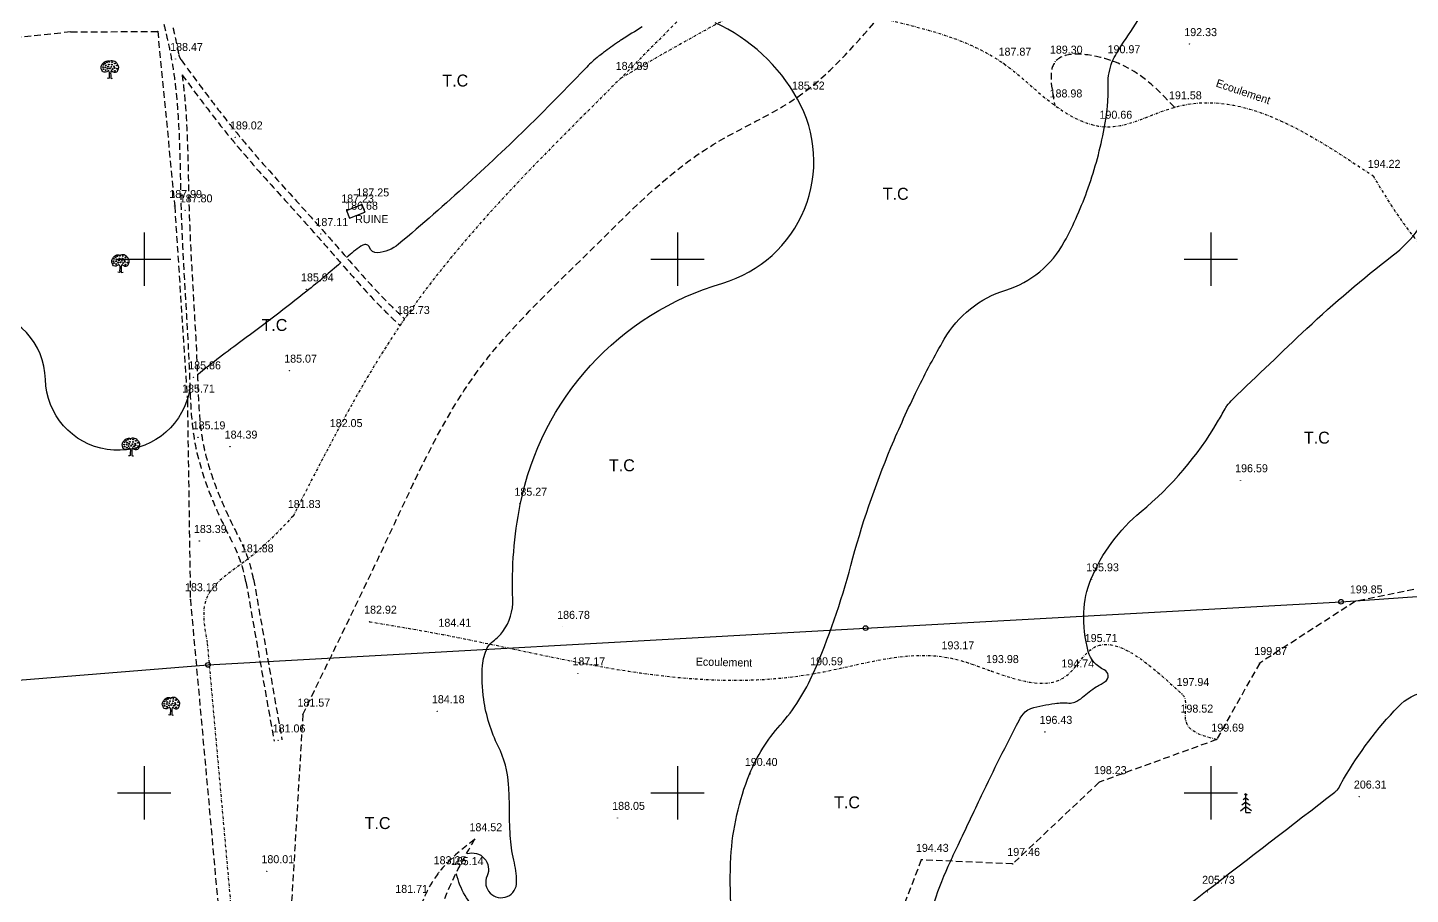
# Model space of a CAD drawing. Extents: x -83928 to -81707, y 15464 to 18601.
# Drawn here: x -83044 to -82525, y 17362 to 17687 of the extents above; entities that cross this region are included whole.
import ezdxf

# ---------------------------------------------------------------- set-up
doc = ezdxf.new("R2010")
doc.units = 0
doc.header["$MEASUREMENT"] = 0
for name, pattern in [('ACAD_ISO03W100', [30, 12, -18]), ('INTERROMPU', [0.75, 0.5, -0.25]), ('TIRETPTx2', [2, 1, -0.5, 0, -0.5])]:
    doc.linetypes.add(name, pattern=pattern)
doc.layers.add('ACCE', color=4, linetype='INTERROMPU', lineweight=25)
for name, color, linetype in [('ALT', 7, 'Continuous'), ('AXE_EN_PLAN', 1, 'Continuous'), ('BORNE', 1, 'Continuous'), ('Carroyage 1', 7, 'Continuous'), ('CNiv_1', 1, 'Continuous'), ('CONST', 7, 'Continuous'), ('ECOULEMENT', 160, 'ACAD_ISO03W100'), ('LIMITE', 40, 'INTERROMPU'), ('POINTS', 3, 'Continuous'), ('TITRE', 1, 'Continuous'), ('USL', 2, 'Continuous')]:
    doc.layers.add(name, color=color, linetype=linetype)

# ---------------------------------------------------------------- blocks, each defined once
blk = doc.blocks.new('T10')
at = {"layer": 'USL'}
for p, q in [((0.02, 2.78), (-0.5, 2.4)), ((0.02, 3.53), (-0.26, 3.33)), ((-0.02, 3.53), (0.26, 3.33)), ((-0.02, 2.78), (0.5, 2.4)), ((0, 0), (0, 3.5)), ((-1, 0.34), (-0.02, 1.1)), ((0.02, 1.94), (-0.77, 1.36)), ((-0.02, 1.94), (0.77, 1.36)), ((-0.02, 1.1), (1.01, 0.34)), ((0, 0), (0.83, 0))]:
    blk.add_line(p, q, dxfattribs=at)

msp = doc.modelspace()

# ---------------------------------------------------------------- linework, layer by layer
at = {"linetype": 'ByBlock', "extrusion": (0.000932032, -0.005533, 0.999984)}
for centre in [(-83014.01, 17673.13, -162.28), (-83013.06, 17673.28, -162.28), (-83011.98, 17673.21, -162.28), (-83015.39, 17671.29, -162.28), (-83015.26, 17672.16, -162.28), (-83015.26, 17670.57, -162.28), (-83014.7, 17672.72, -162.28), (-83014.44, 17671.24, -162.28), (-83014.42, 17670.21, -162.28), (-83014.29, 17671.98, -162.28), (-83013.7, 17670.73, -162.28), (-83013.47, 17671.52, -162.28), (-83013.21, 17672.29, -162.28), (-83012.8, 17670.85, -162.28), (-83012.29, 17671.42, -162.28), (-83012.09, 17672.26, -162.28), (-83011.8, 17670.6, -162.28), (-83011.29, 17671.6, -162.28), (-83011.14, 17671.01, -162.28), (-83010.99, 17672.7, -162.28), (-83010.93, 17669.96, -162.28), (-83010.22, 17671.9, -162.28), (-83010.19, 17670.75, -162.28), (-83010.05, 17600.45, -162.28), (-83009.1, 17600.61, -162.28), (-83008.03, 17600.53, -162.28), (-83011.43, 17598.61, -162.28), (-83011.3, 17599.48, -162.28), (-83011.3, 17597.89, -162.28), (-83010.74, 17600.04, -162.28), (-83010.49, 17598.56, -162.28), (-83010.46, 17597.54, -162.28), (-83010.33, 17599.3, -162.28), (-83009.74, 17598.05, -162.28), (-83009.51, 17598.84, -162.28), (-83009.26, 17599.61, -162.28), (-83008.85, 17598.18, -162.28), (-83008.33, 17598.74, -162.28), (-83008.13, 17599.58, -162.28), (-83007.85, 17597.92, -162.28), (-83007.34, 17598.92, -162.28), (-83007.18, 17598.33, -162.28), (-83007.03, 17600.02, -162.28), (-83006.98, 17597.28, -162.28), (-83006.26, 17599.23, -162.28), (-83006.24, 17598.07, -162.28), (-83007.48, 17529.88, -162.28), (-83007.35, 17530.75, -162.28), (-83007.35, 17529.17, -162.28), (-83006.78, 17531.32, -162.28), (-83006.53, 17529.83, -162.28), (-83006.5, 17528.81, -162.28), (-83006.37, 17530.57, -162.28), (-83006.09, 17531.73, -162.28), (-83005.79, 17529.32, -162.28), (-83005.56, 17530.11, -162.28), (-83005.3, 17530.88, -162.28), (-83005.15, 17531.88, -162.28), (-83004.89, 17529.45, -162.28), (-83004.38, 17530.01, -162.28), (-83004.17, 17530.86, -162.28), (-83004.07, 17531.8, -162.28), (-83003.89, 17529.19, -162.28), (-83003.38, 17530.19, -162.28), (-83003.23, 17529.6, -162.28), (-83003.07, 17531.29, -162.28), (-83003.02, 17528.55, -162.28), (-83002.3, 17530.5, -162.28), (-83002.28, 17529.35, -162.28), (-82991.07, 17434.56, -162.28), (-82990.12, 17434.71, -162.28), (-82989.04, 17434.64, -162.28), (-82992.45, 17432.72, -162.28), (-82992.32, 17433.59, -162.28), (-82992.32, 17432, -162.28), (-82991.76, 17434.15, -162.28), (-82991.5, 17432.67, -162.28), (-82991.48, 17431.64, -162.28), (-82991.35, 17433.41, -162.28), (-82990.76, 17432.16, -162.28), (-82990.53, 17432.95, -162.28), (-82990.27, 17433.72, -162.28), (-82989.86, 17432.28, -162.28), (-82989.35, 17432.85, -162.28), (-82989.15, 17433.69, -162.28), (-82988.87, 17432.03, -162.28), (-82988.35, 17433.03, -162.28), (-82988.2, 17432.44, -162.28), (-82988.05, 17434.13, -162.28), (-82987.99, 17431.39, -162.28), (-82987.28, 17433.33, -162.28), (-82987.25, 17432.18, -162.28)]:
    msp.add_circle(centre, 0.156, dxfattribs=at)
at = {"linetype": 'ByBlock'}
for points in [[(-83013.34, 17670.56, 12.86), (-83013.46, 17670.53, 12.86), (-83013.84, 17670.41, 12.86), (-83014.42, 17669.95, 12.86), (-83015.46, 17670.03, 12.86), (-83015.92, 17670.93, 12.87), (-83016.22, 17671.76, 12.87), (-83015.98, 17672.7, 12.88), (-83015.42, 17673.42, 12.88), (-83014.7, 17674.11, 12.88), (-83013.75, 17674.39, 12.89), (-83013.14, 17674.27, 12.88), (-83012.84, 17674.21, 12.88)], [(-83009.38, 17597.89, 12.46), (-83009.5, 17597.86, 12.46), (-83009.88, 17597.73, 12.46), (-83010.46, 17597.28, 12.46), (-83011.51, 17597.35, 12.46), (-83011.96, 17598.26, 12.46), (-83012.26, 17599.08, 12.47), (-83012.02, 17600.02, 12.47), (-83011.46, 17600.74, 12.48), (-83010.75, 17601.43, 12.48), (-83009.79, 17601.72, 12.48), (-83009.18, 17601.6, 12.48), (-83008.88, 17601.54, 12.48)], [(-83005.43, 17529.16, 12.07), (-83005.55, 17529.13, 12.07), (-83005.93, 17529.01, 12.07), (-83006.51, 17528.55, 12.07), (-83007.55, 17528.62, 12.07), (-83008, 17529.53, 12.08), (-83008.31, 17530.36, 12.08), (-83008.07, 17531.29, 12.09), (-83007.51, 17532.02, 12.09), (-83006.79, 17532.71, 12.1), (-83005.84, 17532.99, 12.1), (-83005.23, 17532.87, 12.09), (-83004.93, 17532.81, 12.09)], [(-82990.4, 17432, 11.52), (-82990.52, 17431.97, 11.52), (-82990.9, 17431.84, 11.52), (-82991.48, 17431.39, 11.52), (-82992.52, 17431.46, 11.52), (-82992.98, 17432.37, 11.53), (-82993.28, 17433.19, 11.53), (-82993.04, 17434.13, 11.54), (-82992.48, 17434.85, 11.54), (-82991.76, 17435.54, 11.54), (-82990.81, 17435.83, 11.54), (-82990.2, 17435.71, 11.54), (-82989.9, 17435.65, 11.54)]]:
    msp.add_open_spline(points, degree=3, knots=[0.251632, 0.251632, 0.251632, 0.251632, 0.437955, 0.853553, 1.334497, 1.754172, 2.275549, 2.6296, 3.144963, 3.634468, 4.105014, 4.559575, 4.559575, 4.559575, 4.559575], dxfattribs=at)
for points in [[(-83012.34, 17670.56, 12.86), (-83012.22, 17670.53, 12.86), (-83011.84, 17670.41, 12.86), (-83011.26, 17669.95, 12.86), (-83010.22, 17670.03, 12.86), (-83009.77, 17670.93, 12.86), (-83009.46, 17671.76, 12.87), (-83009.7, 17672.7, 12.87), (-83010.26, 17673.42, 12.88), (-83010.98, 17674.11, 12.88), (-83011.93, 17674.39, 12.88), (-83012.54, 17674.27, 12.88), (-83012.84, 17674.21, 12.88)], [(-83008.38, 17597.89, 12.46), (-83008.26, 17597.86, 12.46), (-83007.88, 17597.73, 12.46), (-83007.31, 17597.28, 12.45), (-83006.26, 17597.35, 12.45), (-83005.81, 17598.26, 12.46), (-83005.5, 17599.08, 12.46), (-83005.74, 17600.02, 12.47), (-83006.3, 17600.74, 12.47), (-83007.02, 17601.44, 12.48), (-83007.97, 17601.72, 12.48), (-83008.58, 17601.6, 12.48), (-83008.88, 17601.54, 12.48)], [(-83004.43, 17529.16, 12.07), (-83004.31, 17529.13, 12.07), (-83003.93, 17529.01, 12.07), (-83003.35, 17528.55, 12.07), (-83002.3, 17528.62, 12.07), (-83001.85, 17529.53, 12.07), (-83001.55, 17530.36, 12.08), (-83001.79, 17531.29, 12.08), (-83002.35, 17532.02, 12.09), (-83003.07, 17532.71, 12.09), (-83004.02, 17532.99, 12.09), (-83004.63, 17532.87, 12.09), (-83004.93, 17532.81, 12.09)], [(-82989.4, 17432, 11.52), (-82989.28, 17431.97, 11.52), (-82988.9, 17431.84, 11.52), (-82988.32, 17431.39, 11.52), (-82987.28, 17431.46, 11.52), (-82986.83, 17432.37, 11.52), (-82986.52, 17433.19, 11.53), (-82986.76, 17434.13, 11.53), (-82987.32, 17434.85, 11.54), (-82988.04, 17435.54, 11.54), (-82988.99, 17435.83, 11.54), (-82989.6, 17435.71, 11.54), (-82989.9, 17435.65, 11.54)]]:
    msp.add_open_spline(points, degree=3, knots=[0.251632, 0.251632, 0.251632, 0.251632, 0.437955, 0.853553, 1.334497, 1.754172, 2.275549, 2.6296, 3.144963, 3.634468, 4.105014, 4.559575, 4.559575, 4.559575, 4.559575])
for points in [[(-83013.52, 17670.84, 12.87), (-83013.31, 17670.56, 12.86), (-83013.13, 17670.05, 12.86), (-83013.13, 17667.98, 12.85), (-83013.13, 17667.85, 12.85), (-83013.77, 17667.75, 12.85)], [(-83012.14, 17670.84, 12.86), (-83012.34, 17670.56, 12.86), (-83012.52, 17670.05, 12.86), (-83012.52, 17667.98, 12.85), (-83012.52, 17667.85, 12.85), (-83011.88, 17667.75, 12.85)], [(-83009.56, 17598.17, 12.46), (-83009.36, 17597.89, 12.46), (-83009.18, 17597.37, 12.46), (-83009.18, 17595.3, 12.44), (-83009.18, 17595.17, 12.44), (-83009.82, 17595.07, 12.44)], [(-83008.18, 17598.17, 12.46), (-83008.38, 17597.89, 12.46), (-83008.56, 17597.37, 12.45), (-83008.56, 17595.3, 12.44), (-83008.56, 17595.17, 12.44), (-83007.92, 17595.07, 12.44)], [(-83005.61, 17529.44, 12.08), (-83005.4, 17529.16, 12.07), (-83005.22, 17528.65, 12.07), (-83005.22, 17526.57, 12.06), (-83005.22, 17526.45, 12.06), (-83005.86, 17526.34, 12.06)], [(-83004.22, 17529.44, 12.07), (-83004.43, 17529.16, 12.07), (-83004.61, 17528.65, 12.07), (-83004.61, 17526.57, 12.06), (-83004.61, 17526.45, 12.06), (-83003.97, 17526.34, 12.06)], [(-82990.58, 17432.27, 11.52), (-82990.38, 17432, 11.52), (-82990.2, 17431.48, 11.52), (-82990.2, 17429.41, 11.51), (-82990.2, 17429.28, 11.51), (-82990.84, 17429.18, 11.51)], [(-82989.2, 17432.27, 11.52), (-82989.4, 17432, 11.52), (-82989.58, 17431.48, 11.52), (-82989.58, 17429.41, 11.51), (-82989.58, 17429.28, 11.51), (-82988.94, 17429.18, 11.51)]]:
    msp.add_spline(points, degree=3, dxfattribs=at)
at = {"layer": 'ACCE', "linetype": 'INTERROMPU', "ltscale": 5, "extrusion": (0.003135, -0.012036, 0.999923)}
for p, q in [((-82961.84, 17479.06, 202.85), (-82951.29, 17419.36, 202.1)), ((-82958.96, 17480.03, 202.85), (-82948.33, 17419.88, 202.1))]:
    msp.add_line(p, q, dxfattribs=at)
for centre, radius, start, end in [((-82982.36, 17675.69, -267.65), 5, 190.7339, 216.2752), ((-83011.3, 17468.4, -267.65), 50, 10.0248, 27.2231), ((-83008.43, 17469.37, -267.65), 50, 10.0248, 27.2711)]:
    msp.add_arc(centre, radius, start, end, dxfattribs=at)
at = {"layer": 'ACCE', "linetype": 'INTERROMPU', "ltscale": 5}
for points, knots in [([(-82992.59, 17688.02, 205.46), (-82992.19, 17686.38, 205.44), (-82991.81, 17684.74, 205.42), (-82990.89, 17680.68, 205.37), (-82990.38, 17678.26, 205.34), (-82989.37, 17672.88, 205.27), (-82988.91, 17669.92, 205.23), (-82988.14, 17663.95, 205.16), (-82987.84, 17660.95, 205.12), (-82987.1, 17651.92, 205.01), (-82986.83, 17645.85, 204.94), (-82986.53, 17635.5, 204.81), (-82986.45, 17631.23, 204.76), (-82986.28, 17623.24, 204.66), (-82986.19, 17619.51, 204.62), (-82985.93, 17612.07, 204.53), (-82985.77, 17608.36, 204.48), (-82985.23, 17597.23, 204.35), (-82984.79, 17589.83, 204.26), (-82984.1, 17578.22, 204.12), (-82983.86, 17574, 204.06), (-82983.49, 17567.06, 203.98), (-82983.35, 17564.34, 203.95), (-82983.12, 17559.23, 203.88), (-82983.02, 17556.85, 203.85), (-82982.84, 17552.05, 203.8), (-82982.76, 17549.65, 203.77), (-82982.42, 17542.42, 203.68), (-82982.06, 17537.59, 203.62), (-82980.46, 17527.99, 203.5), (-82979.24, 17523.27, 203.44), (-82976.47, 17514.87, 203.33), (-82975.03, 17511.15, 203.28), (-82971.52, 17503.03, 203.17), (-82969.4, 17498.68, 203.11), (-82967.01, 17494, 203.05), (-82966.81, 17493.61, 203.04), (-82966.61, 17493.23, 203.04)], [3.604736, 3.604736, 3.604736, 3.604736, 8.675944, 8.675944, 16.150231, 16.150231, 25.279352, 25.279352, 34.408473, 34.408473, 52.666716, 52.666716, 65.439261, 65.439261, 76.56319, 76.56319, 87.687119, 87.687119, 109.934977, 109.934977, 122.634528, 122.634528, 130.805002, 130.805002, 137.983879, 137.983879, 145.162756, 145.162756, 159.520511, 159.520511, 173.878265, 173.878265, 185.613444, 185.613444, 200.037828, 200.037828, 201.325873, 201.325873, 201.325873, 201.325873]), ([(-82989.2, 17686.73, 205.44), (-82988.94, 17685.64, 205.42), (-82988.69, 17684.54, 205.41), (-82987.94, 17681.2, 205.37), (-82987.46, 17678.96, 205.34), (-82987.03, 17676.7, 205.31)], [5.63555, 5.63555, 5.63555, 5.63555, 9.002809, 9.002809, 15.835503, 15.835503, 15.835503, 15.835503]), ([(-82986.15, 17674.68, 205.28), (-82982.73, 17670.02, 205.22), (-82979.31, 17665.37, 205.15), (-82973.42, 17657.58, 205.04), (-82970.98, 17654.41, 204.99), (-82966.61, 17648.9, 204.91), (-82964.69, 17646.55, 204.88), (-82960.8, 17641.9, 204.81), (-82958.82, 17639.6, 204.77), (-82952.82, 17632.73, 204.67), (-82948.74, 17628.22, 204.61), (-82942.23, 17621.04, 204.5), (-82939.82, 17618.38, 204.46), (-82935.56, 17613.64, 204.39), (-82933.71, 17611.57, 204.36), (-82930.04, 17607.41, 204.3), (-82928.21, 17605.32, 204.27), (-82922.75, 17599.05, 204.17), (-82919.11, 17594.89, 204.11), (-82913.6, 17588.88, 204.02), (-82911.79, 17586.96, 203.99), (-82908.54, 17583.6, 203.94), (-82907.1, 17582.16, 203.92), (-82904.55, 17579.69, 203.88), (-82903.46, 17578.65, 203.87), (-82902.35, 17577.63, 203.85)], [1.487902, 1.487902, 1.487902, 1.487902, 18.810564, 18.810564, 30.85128, 30.85128, 40.000751, 40.000751, 49.150222, 49.150222, 67.449164, 67.449164, 78.210417, 78.210417, 86.508238, 86.508238, 94.80606, 94.80606, 111.401704, 111.401704, 119.370343, 119.370343, 125.541447, 125.541447, 130.100987, 130.100987, 130.100987, 130.100987]), ([(-82985.79, 17669.12, 205.21), (-82983.28, 17665.71, 205.17), (-82980.76, 17662.31, 205.12), (-82975.79, 17655.73, 205.02), (-82973.34, 17652.55, 204.98), (-82968.96, 17647.04, 204.9), (-82967.04, 17644.69, 204.86), (-82963.15, 17640.04, 204.79), (-82961.18, 17637.74, 204.76), (-82955.21, 17630.9, 204.66), (-82951.15, 17626.41, 204.59), (-82944.68, 17619.27, 204.49), (-82942.28, 17616.62, 204.45), (-82937.67, 17611.5, 204.37), (-82935.46, 17609.03, 204.33), (-82931.09, 17604.06, 204.26), (-82928.91, 17601.55, 204.22), (-82922.36, 17594.05, 204.11), (-82917.95, 17589.07, 204.04), (-82911.84, 17582.69, 203.94), (-82910.32, 17581.14, 203.92), (-82907.56, 17578.41, 203.88), (-82906.32, 17577.23, 203.86), (-82904.74, 17575.75, 203.84), (-82904.4, 17575.44, 203.83), (-82904.07, 17575.13, 203.83)], [6.173015, 6.173015, 6.173015, 6.173015, 18.860351, 18.860351, 30.851287, 30.851287, 39.9176, 39.9176, 48.983914, 48.983914, 67.116541, 67.116541, 77.853908, 77.853908, 87.790515, 87.790515, 97.727122, 97.727122, 117.600336, 117.600336, 124.078627, 124.078627, 129.173655, 129.173655, 130.534424, 130.534424, 130.534424, 130.534424]), ([(-82985.79, 17669.12, 205.21), (-82985.56, 17667.45, 205.19), (-82985.35, 17665.77, 205.17), (-82984.72, 17660.08, 205.1), (-82984.41, 17656.06, 205.05), (-82983.7, 17643.98, 204.91), (-82983.55, 17635.9, 204.81), (-82983.31, 17624.66, 204.67), (-82983.24, 17621.47, 204.63), (-82982.95, 17611.93, 204.52), (-82982.65, 17605.58, 204.44), (-82981.63, 17586.54, 204.21), (-82980.77, 17573.85, 204.05), (-82980.11, 17559.02, 203.87), (-82980.02, 17556.94, 203.85), (-82979.87, 17552.8, 203.8), (-82979.8, 17550.73, 203.77), (-82979.53, 17544.55, 203.7), (-82979.28, 17540.46, 203.65), (-82978.55, 17534.75, 203.57), (-82978.28, 17533.07, 203.55), (-82977.65, 17529.73, 203.51), (-82977.28, 17528.07, 203.49), (-82976.02, 17523.1, 203.43), (-82975, 17519.82, 203.38), (-82972.69, 17513.41, 203.3), (-82971.41, 17510.28, 203.26), (-82968.09, 17502.81, 203.16), (-82965.96, 17498.51, 203.1), (-82963.76, 17494.24, 203.04)], [23.465897, 23.465897, 23.465897, 23.465897, 28.510759, 28.510759, 40.544054, 40.544054, 64.610644, 64.610644, 74.163151, 74.163151, 93.268166, 93.268166, 131.478195, 131.478195, 137.675736, 137.675736, 143.873277, 143.873277, 156.268359, 156.268359, 161.472687, 161.472687, 166.677015, 166.677015, 177.08567, 177.08567, 187.263644, 187.263644, 201.738169, 201.738169, 201.738169, 201.738169])]:
    msp.add_open_spline(points, degree=3, knots=knots, dxfattribs=at)
at = {"layer": 'AXE_EN_PLAN'}
msp.add_lwpolyline([(-83122.05, 17435.64, 0.0909), (-83020.09, 17089.73)], format="xyb", dxfattribs=at)
at = {"layer": 'BORNE', "color": 2, "extrusion": (4.63065e-06, 1.2885e-05, 1)}
for centre in [(-82551.24, 17471.62, 207.68), (-82729.51, 17461.74, 207.68), (-82976.08, 17447.92, 207.68)]:
    msp.add_circle(centre, 0.877, dxfattribs=at)
at = {"layer": 'Carroyage 1'}
for p, q in [((-83000, 17610), (-83000, 17590)), ((-82800, 17610), (-82800, 17590)), ((-82600, 17610), (-82600, 17590)), ((-83010, 17600), (-82990, 17600)), ((-82810, 17600), (-82790, 17600)), ((-82610, 17600), (-82590, 17600)), ((-83000, 17410), (-83000, 17390)), ((-82800, 17410), (-82800, 17390)), ((-82600, 17410), (-82600, 17390)), ((-83010, 17400), (-82990, 17400)), ((-82810, 17400), (-82790, 17400)), ((-82610, 17400), (-82590, 17400))]:
    msp.add_line(p, q, dxfattribs=at)
at = {"layer": 'CNiv_1'}
for points, elevation in [([(-82777, 17337, -0.067342), (-82780.01, 17375.86, -0.082418), (-82773, 17407, -0.085759), (-82761.55, 17425.39, 0.079726), (-82749, 17445, 0.037749), (-82735.02, 17485.21, -0.034435), (-82720, 17529.38, -0.015185), (-82710.13, 17551.05, -0.01683), (-82700, 17570, -0.188574), (-82676.95, 17588.39, 0.196271), (-82655, 17606.43, 0.039103), (-82646.02, 17626.7, 0.037534), (-82640, 17649, 0.0512), (-82638.56, 17665.57, -0.100078), (-82637, 17674, -0.046596), (-82635.4, 17677.11, -0.006214), (-82621, 17699, -0.064596), (-82599.35, 17723.52, 0.091709), (-82585, 17741.67, 0.612926), (-82597.03, 17758.76, -0.452899), (-82615.01, 17774.16, -0.452899)], 190), ([(-82813.25, 17687, 0.002472), (-82820.99, 17682.21, 0.015389), (-82822.2, 17681.4, 0.002437), (-82827.73, 17677.41, 0.00711), (-82829.6, 17676, 0.038008), (-82834.05, 17671.98, -0.008129), (-82853.67, 17652, -0.01967), (-82904.6, 17605.59, -0.161517), (-82912.6, 17602.4, -0.33805), (-82915.47, 17604.34, 0.481619), (-82918, 17605.25, 0.045779), (-82923.45, 17601.17, -0.000647), (-82924.09, 17600.6, -0.000647)], 185), ([(-82878.88, 17377.21, -0.647429), (-82871.43, 17368.86, 1.254859), (-82860.33, 17366.67, 0.051136), (-82861.41, 17374.78, -0.044944), (-82862.75, 17384, -0.013461), (-82863.04, 17394.6, 0.017001), (-82863.33, 17403, 0.097822), (-82867.23, 17417.45, -0.079416), (-82872.67, 17435, -0.052685), (-82873.13, 17447.78, -0.099898), (-82871.33, 17454.33, -0.120122), (-82869.16, 17456.88, 0.077323), (-82865.5, 17460.5, 0.170624), (-82861.79, 17472.55, -0.059005), (-82859, 17508, -0.279087), (-82783.08, 17591.03, 0.482111), (-82755, 17660, 0.157502), (-82785.89, 17688.58, 0.250887)], 185), ([(-82703.71, 17359.16, -0.027084), (-82697.67, 17374.33, -0.002096), (-82694.84, 17380.37, -0.000677), (-82686, 17399, -0.009005), (-82671.97, 17427.13, -0.072154), (-82669.67, 17430.33, -0.13222), (-82667.5, 17431.63, -0.035704), (-82658.5, 17433.5, -0.054748), (-82653.3, 17433.63, 0.123972), (-82651, 17434, 0.081963), (-82648.15, 17435.83, -0.042624), (-82643, 17439.75, -0.023213), (-82641.21, 17440.77, 0.026838), (-82639.67, 17441.67, 0.596593), (-82640.04, 17446.12, -0.22715), (-82646, 17453, -0.076098), (-82647.69, 17467.68, -0.089313), (-82645, 17480, -0.122342), (-82626.22, 17505.4, 0.086778), (-82597.5, 17539, 0.007759), (-82594.72, 17543.88, -0.03267), (-82594, 17545, -0.042204), (-82591.85, 17547.46, -0.003576), (-82564, 17574, -0.024877), (-82532.02, 17601.18, 0.072921), (-82522, 17611.5, 0.03648)], 195), ([(-82926.34, 17598.6, -0.012366), (-82939, 17588, -0.010199), (-82963.24, 17569.5, 0.011698), (-82980.01, 17556.61)], 185), ([(-82982.81, 17551.13, -0.000775), (-82982.85, 17550.96, -0.018952), (-82984, 17547, -0.841014), (-83037.03, 17554.93, 0.879083), (-83090, 17560.5, 0.085199), (-83090.5, 17552.64, -0.210725), (-83091.5, 17549.5, -0.205047), (-83132.62, 17530.03, 0.01265), (-83166.29, 17527.9)], 185), ([(-82632.71, 17339.99, 0.005579), (-82602, 17363, 0.000762), (-82553.54, 17400.28, 0.035909), (-82552.57, 17401.14, 0.075719), (-82552.12, 17401.78, -0.01549), (-82550.29, 17405.14, -0.057878), (-82529.85, 17432.29, -0.164275), (-82519, 17438, -0.133482), (-82508.61, 17436.89, 0.058828), (-82486, 17431, 0.030057), (-82433.67, 17426.96, 0.226092), (-82427, 17430, 0.014855), (-82422.24, 17436.03, 0.002772), (-82403.67, 17461.32, 0.002772)], 205), ([(-82874.35, 17354.78, -0.143709), (-82882.91, 17369.6, -0.143709)], 185)]:
    msp.add_lwpolyline(points, format="xyb", dxfattribs=dict(at, elevation=elevation))
at = {"layer": 'CONST', "linetype": 'ByBlock', "extrusion": (0.000932032, -0.005533, 0.999984)}
for p, q in [((-82924.1, 17618.21, 204.41), (-82918.41, 17620.49, 204.42)), ((-82924.1, 17618.2, 204.41), (-82922.96, 17615.36, 204.39)), ((-82922.96, 17615.36, 204.39), (-82917.27, 17617.64, 204.4)), ((-82918.41, 17620.49, 204.42), (-82917.27, 17617.64, 204.4))]:
    msp.add_line(p, q, dxfattribs=at)
at = {"layer": 'ECOULEMENT', "linetype": 'TIRETPTx2', "extrusion": (0.000932032, -0.005533, 0.999984)}
msp.add_line((-82976.32, 17455.99, 202.62), (-82964.63, 17325.32, 201.01), dxfattribs=at)
at = {"layer": 'ECOULEMENT', "linetype": 'TIRETPTx2'}
for points, knots in [([(-82707.03, 17785.68, 205.74), (-82744.63, 17746.17, 205.39), (-82810.55, 17677.15, 204.76), (-82892.06, 17598.6, 204.07), (-82926.31, 17538.62, 203.46), (-82938.96, 17513.85, 203.2), (-82944.13, 17503.72, 203.09)], [13.549149, 13.549149, 13.549149, 13.549149, 177.550926, 300.396929, 349.721978, 383.874881, 383.874881, 383.874881, 383.874881]), ([(-82821.23, 17667.87, 204.68), (-82774.34, 17694.98, 204.86), (-82718.93, 17727.02, 205.07), (-82641.17, 17731.22, 204.88), (-82634.21, 17725.44, 204.79)], [0, 0, 0, 0, 168.263933, 198.864562, 198.864562, 198.864562, 198.864562]), ([(-82763.45, 17699.36, 204.88), (-82750.65, 17696.44, 204.81), (-82721.64, 17689.81, 204.64), (-82682.52, 17680.67, 204.4), (-82660.74, 17657.71, 204.06), (-82637.67, 17645.24, 203.84), (-82596.99, 17669.71, 204), (-82563.87, 17647.63, 203.63), (-82539.21, 17631.2, 203.36)], [6.261582, 6.261582, 6.261582, 6.261582, 46.014389, 96.082473, 120.798448, 141.139158, 168.199603, 247.032953, 247.032953, 247.032953, 247.032953])]:
    msp.add_open_spline(points, degree=3, knots=knots, dxfattribs=at)
for points in [[(-82539.21, 17631.2, 203.36), (-82504.87, 17592.33, 202.78), (-82479.17, 17575.98, 202.5), (-82473.06, 17545.42, 202.12), (-82460.71, 17532.6, 201.92), (-82460.59, 17520.95, 201.78), (-82451.88, 17509.55, 201.62)], [(-82944.13, 17503.72, 203.09), (-82961.74, 17487.13, 202.95), (-82976.72, 17472.64, 202.82), (-82976.32, 17455.99, 202.62)], [(-82915.53, 17464.12, 202.53), (-82887.66, 17459.25, 202.38), (-82748.28, 17444.79, 201.77), (-82699.03, 17450.76, 201.69), (-82682.34, 17445.62, 201.57)], [(-82682.38, 17445.64, 201.57), (-82654.08, 17443.98, 201.46), (-82645.32, 17453.49, 201.55), (-82610.89, 17437.04, 201.25)], [(-82597.88, 17419.93, 201), (-82609.43, 17427.07, 201.12), (-82610.89, 17437.04, 201.25), (-82610.93, 17437.07, 201.25)]]:
    msp.add_spline(points, degree=3, dxfattribs=at)
at = {"layer": 'LIMITE', "linetype": 'INTERROMPU', "ltscale": 5, "extrusion": (0.000932032, -0.005533, 0.999984)}
for p, q in [((-83027.51, 17685.13, 205.54), (-83213.33, 17665.41, 205.88)), ((-82982.68, 17472.55, 202.84), (-82968.83, 17319.73, 10.88)), ((-82940.51, 17429.31, 202.19), (-82945.75, 17342.12, 201.15))]:
    msp.add_line(p, q, dxfattribs=at)
at = {"layer": 'LIMITE', "linetype": 'INTERROMPU', "ltscale": 5, "extrusion": (0.003135, -0.012036, 0.999923), "elevation": -267.65}
for points in [[(-83027.75, 17683.19), (-82995.16, 17683.42), (-82988.79, 17617.94), (-82984.02, 17545.04), (-82982.91, 17470.59)], [(-82452.11, 17507.6), (-82455.54, 17501.56), (-82487.39, 17481.59), (-82546.15, 17469.76), (-82581.96, 17446.68), (-82598.11, 17417.97), (-82642.12, 17402.04), (-82674.6, 17371.39), (-82708.84, 17372.91), (-82729.53, 17318.78)]]:
    msp.add_lwpolyline(points, dxfattribs=at)
at = {"layer": 'LIMITE', "linetype": 'INTERROMPU', "ltscale": 5}
for points in [[(-82940.51, 17429.31, 202.19), (-82906.05, 17501.02, 202.94), (-82875.61, 17557.15, 203.52), (-82833.47, 17602.37, 203.93), (-82786.65, 17642.91, 204.27), (-82754.93, 17660.81, 204.39), (-82724.64, 17690.46, 204.65)], [(-82613.69, 17656.9, 203.9), (-82636.76, 17674.14, 204.18), (-82658.4, 17673.98, 204.25), (-82658.55, 17657.61, 204.05)], [(-82876.01, 17382.62, 201.42), (-82889.45, 17370.25, 201.32), (-82904.68, 17335.58, 200.95), (-82916.03, 17308.91, 200.66), (-82915.05, 17295, 200.49)], [(-82915.05, 17295, 200.49), (-82912.02, 17306.3, 200.62), (-82901.29, 17327.15, 200.83), (-82883.02, 17369.9, 201.29), (-82876.01, 17382.62, 201.42)]]:
    msp.add_spline(points, degree=3, dxfattribs=at)
at = {"layer": 'POINTS', "extrusion": (0.002059, -0.012217, 0.999923)}
for centre in [(-83027.76, 17684.23, -182.42), (-82995.17, 17684.46, -182.42), (-82608.25, 17679.66, -182.42), (-82988.49, 17674.09, -182.42), (-82658.64, 17673.08, -182.42), (-82637, 17673.24, -182.42), (-82677.88, 17672.33, -182.42), (-82821.44, 17667, -182.42), (-82755.37, 17659.62, -182.42), (-82658.75, 17656.68, -182.42), (-82613.98, 17655.98, -182.42), (-82640.04, 17648.7, -182.42), (-82966.07, 17644.69, -182.42), (-82539.45, 17630.29, -182.42), (-82988.81, 17618.98, -182.42), (-82984.89, 17617.35, -182.42), (-82924.35, 17617.31, -182.42), (-82924.35, 17617.3, -182.42), (-82918.66, 17619.59, -182.42), (-82922.87, 17614.59, -182.42), (-82934.02, 17608.47, -182.42), (-82939.43, 17587.75, -182.42), (-82903.43, 17575.52, -182.42), (-82981.72, 17554.79, -182.42), (-82945.73, 17557.29, -182.42), (-82984.03, 17546.08, -182.42), (-82928.65, 17533.13, -182.42), (-82980.05, 17532.29, -182.42), (-82968.06, 17528.83, -182.42), (-82589.18, 17516.21, -182.42), (-82859.4, 17507.41, -182.42), (-82944.37, 17502.81, -182.42), (-82979.58, 17493.45, -182.42), (-82961.99, 17486.22, -182.42), (-82645.04, 17479.09, -182.42), (-82982.93, 17471.63, -182.42), (-82546.17, 17470.8, -182.42), (-82915.77, 17463.21, -182.42), (-82843.38, 17461.27, -182.42), (-82887.9, 17458.33, -182.42), (-82699.27, 17449.84, -182.42), (-82645.56, 17452.57, -182.42), (-82682.58, 17444.7, -182.42), (-82581.98, 17447.72, -182.42), (-82837.63, 17443.85, -182.42), (-82748.52, 17443.87, -182.42), (-82654.32, 17443.06, -182.42), (-82611.13, 17436.11, -182.42), (-82890.35, 17429.65, -182.42), (-82940.75, 17428.39, -182.42), (-82609.67, 17426.14, -182.42), (-82950.05, 17418.7, -182.42), (-82662.51, 17421.91, -182.42), (-82598.12, 17419, -182.42), (-82773.02, 17406.13, -182.42), (-82642.13, 17403.08, -182.42), (-82544.65, 17397.67, -182.42), (-82822.75, 17389.69, -182.42), (-82876.25, 17381.69, -182.42), (-82708.85, 17373.95, -182.42), (-82674.61, 17372.43, -182.42), (-82954.27, 17369.7, -182.42), (-82889.69, 17369.32, -182.42), (-82883.26, 17368.97, -182.42), (-82601.56, 17361.97, -182.42)]:
    msp.add_circle(centre, 0.05, dxfattribs=at)
at = {"layer": 'TITRE', "color": 6, "extrusion": (4.63065e-06, 1.2885e-05, 1)}
for p, q in [((-82551.24, 17471.62, 207.84), (-82359.54, 17485.1, 207.83)), ((-82729.51, 17461.74, 207.84), (-82551.24, 17471.62, 207.84)), ((-82976.08, 17447.92, 207.84), (-82729.51, 17461.74, 207.84)), ((-83099.58, 17438, 207.84), (-82976.08, 17447.92, 207.84))]:
    msp.add_line(p, q, dxfattribs=at)

# ---------------------------------------------------------------- block references
at = {"extrusion": (0.000932032, -0.005533, 0.999984), "xscale": 2.000000000010331, "yscale": 1.999999999992818, "zscale": 2.000000000000016, "rotation": 0.6767476860794991}
msp.add_blockref('T10', (-82586.84, 17391.99, -162.28), dxfattribs=at)

# ---------------------------------------------------------------- texts
at = {"layer": 'ALT', "extrusion": (0.002059, -0.012217, 0.999923)}
for s, p in [('192.33', (-82610.25, 17682.66, -182.42)), ('188.47', (-82990.49, 17677.09, -182.42)), ('187.87', (-82679.88, 17675.33, -182.42)), ('189.30', (-82660.64, 17676.08, -182.42)), ('190.97', (-82639, 17676.24, -182.42)), ('184.89', (-82823.44, 17670, -182.42)), ('185.52', (-82757.37, 17662.62, -182.42)), ('188.98', (-82660.75, 17659.68, -182.42)), ('191.58', (-82615.98, 17658.98, -182.42)), ('190.66', (-82642.04, 17651.7, -182.42)), ('189.02', (-82968.07, 17647.69, -182.42)), ('194.22', (-82541.45, 17633.29, -182.42)), ('187.99', (-82990.81, 17621.98, -182.42)), ('187.80', (-82986.89, 17620.35, -182.42)), ('187.23', (-82926.35, 17620.31, -182.42)), ('187.23', (-82926.35, 17620.3, -182.42)), ('187.25', (-82920.65, 17622.59, -182.42)), ('186.68', (-82924.87, 17617.59, -182.42)), ('187.11', (-82936.02, 17611.47, -182.42)), ('185.94', (-82941.43, 17590.75, -182.42)), ('182.73', (-82905.43, 17578.52, -182.42)), ('185.86', (-82983.72, 17557.79, -182.42)), ('185.07', (-82947.73, 17560.29, -182.42)), ('185.71', (-82986.03, 17549.08, -182.42)), ('185.19', (-82982.05, 17535.29, -182.42)), ('182.05', (-82930.65, 17536.13, -182.42)), ('184.39', (-82970.06, 17531.83, -182.42)), ('196.59', (-82591.18, 17519.21, -182.42)), ('185.27', (-82861.4, 17510.41, -182.42)), ('181.83', (-82946.37, 17505.81, -182.42)), ('183.39', (-82981.58, 17496.45, -182.42)), ('181.88', (-82963.98, 17489.22, -182.42)), ('195.93', (-82647.04, 17482.09, -182.42)), ('183.18', (-82984.93, 17474.63, -182.42)), ('199.85', (-82548.17, 17473.8, -182.42)), ('182.92', (-82917.77, 17466.21, -182.42)), ('186.78', (-82845.38, 17464.27, -182.42)), ('184.41', (-82889.9, 17461.33, -182.42)), ('193.17', (-82701.27, 17452.84, -182.42)), ('195.71', (-82647.56, 17455.57, -182.42)), ('187.17', (-82839.63, 17446.85, -182.42)), ('190.59', (-82750.52, 17446.87, -182.42)), ('193.98', (-82684.58, 17447.7, -182.42)), ('199.87', (-82583.98, 17450.72, -182.42)), ('194.74', (-82656.32, 17446.06, -182.42)), ('197.94', (-82613.13, 17439.11, -182.42)), ('181.57', (-82942.75, 17431.39, -182.42)), ('184.18', (-82892.35, 17432.65, -182.42)), ('198.52', (-82611.67, 17429.14, -182.42)), ('181.06', (-82952.05, 17421.7, -182.42)), ('196.43', (-82664.51, 17424.91, -182.42)), ('199.69', (-82600.12, 17422, -182.42)), ('190.40', (-82775.02, 17409.13, -182.42)), ('198.23', (-82644.13, 17406.08, -182.42)), ('206.31', (-82546.65, 17400.67, -182.42)), ('188.05', (-82824.75, 17392.69, -182.42)), ('184.52', (-82878.25, 17384.69, -182.42)), ('194.43', (-82710.85, 17376.95, -182.42)), ('197.46', (-82676.61, 17375.43, -182.42)), ('180.01', (-82956.27, 17372.7, -182.42)), ('183.25', (-82891.69, 17372.32, -182.42)), ('185.14', (-82885.26, 17371.97, -182.42)), ('205.73', (-82603.56, 17364.97, -182.42)), ('181.71', (-82906.08, 17361.57, -182.42))]:
    msp.add_text(s, height=3, rotation=359.9958, dxfattribs=at).set_placement(p)
at = {"layer": 'CONST', "linetype": 'ByBlock', "extrusion": (0.000932032, -0.005533, 0.999984)}
for s, height, rotation, p in [('T.C', 4.5, 0.0032, (-82888.16, 17664.04, -162.28)), ('Ecoulement', 3, 341.3749, (-82598.37, 17664.1, -162.28)), ('T.C', 4.5, 0.0032, (-82723.02, 17621.6, -162.28)), ('RUINE', 3, 0.0032, (-82920.68, 17611.79, -355.41)), ('T.C', 4.5, 0.0032, (-82955.98, 17572.44, -162.28)), ('T.C', 4.5, 0.0032, (-82565.12, 17530.22, -162.28)), ('T.C', 4.5, 0.0032, (-82825.69, 17519.86, -162.28)), ('Ecoulement', 3, 358.8171, (-82793.18, 17447.07, -162.28)), ('T.C', 4.5, 0.0032, (-82741.28, 17393.56, -162.28)), ('T.C', 4.5, 0.0032, (-82917.29, 17385.79, -162.28))]:
    msp.add_text(s, height=height, rotation=rotation, dxfattribs=at).set_placement(p)

doc.saveas('drawing.dxf')
